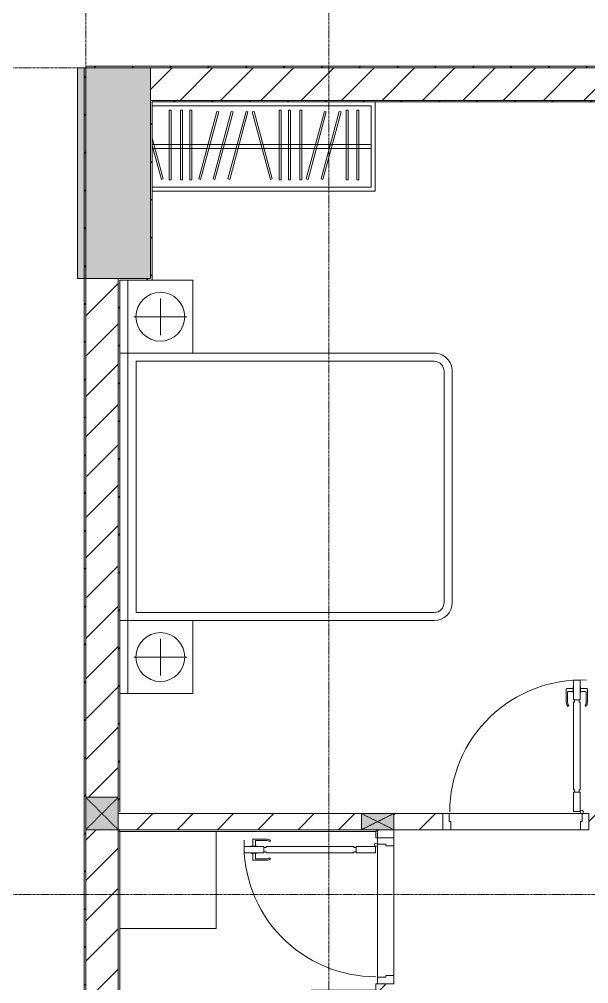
# Model space of a CAD drawing. Header units: millimetres. Extents: x -24439 to 198341, y -52871 to 149926.
# Drawn here: x 44043 to 47555, y 27887 to 33837 of the extents above; entities that cross this region are included whole.
import ezdxf

# ---------------------------------------------------------------- set-up
doc = ezdxf.new("R2010")
doc.units = ezdxf.units.MM
doc.linetypes.add('Dash', pattern=[6, 3, -3])
doc.linetypes.add('Grid Line', pattern=[22.225, 12.7, -3.175, 3.175, -3.175])
for name, color, linetype, lineweight in [('0-1', 7, 'Continuous', 5), ('A-DETL-GENF-1', 9, 'Continuous', 9), ('A-DOOR-1', 9, 'Continuous', 9), ('A-FLOR-1', 9, 'Continuous', 9), ('A-FLOR-HRAL-1', 9, 'Continuous', 9), ('A-WALL', 113, 'Continuous', 9), ('A-WALL-1', 253, 'Continuous', 18), ('A-WALL-2', 9, 'Continuous', 9), ('A-WALL-3', 113, 'Continuous', 18), ('A-WALL-PATT-1', 10, 'Continuous', 9), ('A-WALL-PATT-2', 9, 'Continuous', 9), ('A-WALL-PATT-3', 111, 'Continuous', 9), ('G-IMPT-1', 9, 'Continuous', 9), ('I-FURN-1', 9, 'Continuous', 9), ('I-WALL-1', 253, 'Continuous', 18), ('I-WALL-3', 2, 'Continuous', 18), ('S-COLS', 52, 'Continuous', 9), ('S-COLS-1', 254, 'Continuous', 5), ('S-COLS-2', 253, 'Continuous', 18), ('S-COLS-3', 9, 'Continuous', 9), ('S-COLS-4', 52, 'Continuous', 18), ('S-COLS-5', 52, 'Dash', 9), ('S-COLS-HDLN', 52, 'Dash', 9), ('S-COLS-HDLN-1', 9, 'Dash', 9), ('S-GRID-1', 1, 'Grid Line', 9)]:
    doc.layers.add(name, color=color, linetype=linetype, lineweight=lineweight)
pattern_1 = [(45, (0, 0), (-124.4508, 124.4508), [])]
pattern_2 = [(45, (0, 0), (-116.6726, 116.6726), [])]

# ---------------------------------------------------------------- blocks, each defined once
blk = doc.blocks.new('NCV_TKTC_KET CAU_rvt-1-TKCS_MB ĐỊNH VỊ CAO ĐỘ THIẾT KẾ')
at = {"layer": 'S-COLS-1'}
blk.add_hatch(color=256, dxfattribs=at).paths.add_polyline_path([(44852.6, 32236.9), (44852.6, 33536.9), (44402.6, 33536.9), (44402.6, 32236.9)])
at = {"layer": 'S-COLS-2'}
for p, q in [((44852.6, 33536.9), (44402.6, 33536.9)), ((44402.6, 33536.9), (44402.6, 32236.9)), ((44852.6, 32236.9), (44852.6, 33536.9)), ((44402.6, 32236.9), (44852.6, 32236.9))]:
    blk.add_line(p, q, dxfattribs=at)
blk = doc.blocks.new('DOOR_CW_01 CANH MO-PANEL KINH - DIW_01-900x2200-CỬA GỖ VÂN LAMINATE-553375-TKCS_MB ĐỊNH VỊ CAO ĐỘ THIẾT KẾ')
at = {"layer": 'A-DETL-GENF-1'}
for p, q in [((-397, -182), (-397, -62)), ((-397, -62), (-357, -62)), ((-357, -62), (-357, -182)), ((-357, -182), (-397, -182)), ((-397, -196), (-391, -196)), ((-397, -738), (-397, -196)), ((-391, -196), (-391, -182)), ((-391, -182), (-363, -182)), ((-363, -182), (-363, -196)), ((-357, -196), (-363, -196)), ((-357, -196), (-357, -738)), ((-433.9, -711.2), (-427.3, -715.8)), ((-320.1, -711.2), (-326.7, -715.8)), ((-442, -737), (-442, -816.5)), ((-434, -799.5), (-434, -737)), ((-397, -738), (-391, -738)), ((-357, -752), (-397, -752)), ((-397, -752), (-397, -872)), ((-391, -752), (-391, -738)), ((-363, -752), (-391, -752)), ((-357, -738), (-363, -738)), ((-363, -738), (-363, -752)), ((-357, -872), (-357, -752)), ((-320, -799.5), (-320, -737)), ((-312, -737), (-312, -816.5)), ((-399, -820.5), (-438, -820.5)), ((-399, -803.5), (-430, -803.5)), ((-399, -792.2), (-399, -831.8)), ((-397, -792.2), (-399, -792.2)), ((-399, -831.8), (-397, -831.8)), ((-397, -792.2), (-397, -831.8)), ((-357, -792.2), (-357, -831.8)), ((-357, -792.2), (-355, -792.2)), ((-355, -831.8), (-357, -831.8)), ((-355, -792.2), (-355, -831.8)), ((-355, -803.5), (-324, -803.5)), ((-355, -820.5), (-316, -820.5)), ((-397, -872), (-357, -872))]:
    blk.add_line(p, q, dxfattribs=at)
blk.add_circle((-407, -60), 10, dxfattribs=at)
for centre, radius, start, end in [((-407, -60), 814, 268, 0), ((-397, -737), 45, 145, 180), ((-357, -737), 45, 360, 35), ((-397, -737), 37, 145, 180), ((-357, -737), 37, 0, 35), ((-438, -816.5), 4, 180, 270), ((-430, -799.5), 4, 180, 270), ((-324, -799.5), 4, 270, 0), ((-316, -816.5), 4, 270, 0)]:
    blk.add_arc(centre, radius, start, end, dxfattribs=at)
at = {"layer": 'A-DOOR-1'}
for p, q in [((-450, -50), (-450, 50)), ((-450, 50), (-400, 50)), ((-400, 50), (-400, 0)), ((400, 0), (400, 50)), ((400, 50), (450, 50)), ((450, 50), (450, -50)), ((-410, -50), (-450, -50)), ((-410, 0), (-410, -50)), ((-400, 0), (-410, 0)), ((-407, -50), (-382, -50)), ((410, 0), (400, 0)), ((410, -50), (410, 0)), ((450, -50), (410, -50))]:
    blk.add_line(p, q, dxfattribs=at)
blk = doc.blocks.new('GIUONG NGU-2TAB-1600x2000 - GIUONG NGU-2TAB-1600x2000-842839-TKCS_MB ĐỊNH VỊ CAO ĐỘ THIẾT KẾ')
at = {"layer": 'I-FURN-1'}
for p, q in [((8.5, 0), (8.5, -50)), ((458.5, -50), (458.5, 0)), ((458.5, 0), (458.5, -50)), ((2108.2, -50), (2108.2, 0)), ((458.5, -50), (8.5, -50)), ((8.5, -50), (8.5, -450.3)), ((8.5, -50), (458.5, -50)), ((458.5, -50), (8.5, -50)), ((8.5, -50), (8.5, -450.3)), ((458.5, -450.3), (458.5, -50)), ((2108.2, -50), (458.5, -50)), ((458.5, -50), (458.5, -1938.9)), ((458.5, -50), (2108.2, -50)), ((458.5, -1938.9), (458.5, -50)), ((458.5, -450.3), (458.5, -50)), ((458.5, -50), (2108.2, -50)), ((2108.2, 0), (2108.2, -50)), ((2558.2, -50), (2108.2, -50)), ((2108.2, -50), (2108.2, -450.3)), ((2108.2, -1938.9), (2108.2, -50)), ((2108.2, -50), (2558.2, -50)), ((2108.2, -50), (2558.2, -50)), ((2108.2, -450.3), (2108.2, -50)), ((2108.2, -50), (2108.2, -1938.9)), ((2558.2, -50), (2558.2, 0)), ((2558.2, -450.3), (2558.2, -50)), ((2558.2, -50), (2558.2, -450.3)), ((233.5, -86.8), (233.5, -413.5)), ((508.5, -100), (2058.2, -100)), ((508.5, -1938.9), (508.5, -100)), ((2058.2, -100), (2058.2, -1938.9)), ((2333.2, -86.8), (2333.2, -413.5)), ((120.2, -250.2), (346.8, -250.2)), ((2446.5, -250.2), (2219.8, -250.2)), ((8.5, -450.3), (458.5, -450.3)), ((8.5, -450.3), (458.5, -450.3)), ((2108.2, -450.3), (2558.2, -450.3)), ((2558.2, -450.3), (2108.2, -450.3)), ((1997.1, -2000), (569.6, -2000)), ((569.6, -2050), (1997.1, -2050)), ((1997.1, -2050), (569.6, -2050))]:
    blk.add_line(p, q, dxfattribs=at)
for centre in [(233.5, -250.2), (2333.2, -250.2)]:
    blk.add_circle(centre, 150.7, dxfattribs=at)
for centre, radius, start, end in [((569.6, -1938.9), 111.1, 180, 270), ((569.6, -1938.9), 111.1, 180, 270), ((569.6, -1938.9), 61.1, 180, 270), ((1997.1, -1938.9), 111.1, 270, 360), ((1997.1, -1938.9), 61.1, 270, 0), ((1997.1, -1938.9), 111.1, 270, 0)]:
    blk.add_arc(centre, radius, start, end, dxfattribs=at)
blk = doc.blocks.new('TU QUAN AO-SUITE ROOM_3 - TU QUAN AO-SUITE ROOM_3-V15-TKCS_MB ĐỊNH VỊ CAO ĐỘ THIẾT KẾ')
at = {"layer": 'I-FURN-1'}
for p, q in [((-550, -125), (-550, -1500)), ((-550, -1500), (-550, -125)), ((-550, -125), (-550, -576)), ((-526, -1476), (-526, -125)), ((-526, -125), (-526, -600)), ((-478.3, -181.1), (-269, -125)), ((-222.7, -125), (-475.2, -192.7)), ((-287, -125), (-287, -576)), ((-263, -125), (-263, -576)), ((-24, -124.8), (-24, -1476)), ((-480.1, -229.7), (-50.1, -229.7)), ((-480.1, -241.7), (-480.1, -229.7)), ((-475.2, -192.7), (-478.3, -181.1)), ((-50.1, -229.7), (-50.1, -241.7)), ((-50.1, -241.7), (-480.1, -241.7)), ((-480.1, -299.2), (-50.1, -299.2)), ((-480.1, -311.2), (-480.1, -299.2)), ((-50.1, -311.2), (-480.1, -311.2)), ((-480.1, -356.4), (-50.1, -356.4)), ((-480.1, -368.4), (-480.1, -356.4)), ((-50.1, -299.2), (-50.1, -311.2)), ((-50.1, -356.4), (-50.1, -368.4)), ((-50.1, -368.4), (-480.1, -368.4)), ((-475.2, -411.5), (-478.3, -423.1)), ((-58.2, -523.3), (-475.2, -411.5)), ((-478.3, -423.1), (-61.3, -534.9)), ((-475.2, -500.3), (-478.3, -511.9)), ((-478.3, -511.9), (-61.3, -623.6)), ((-58.2, -612.1), (-475.2, -500.3)), ((-61.3, -534.9), (-58.2, -523.3)), ((-475.2, -591.5), (-478.3, -603.1)), ((-58.2, -703.3), (-475.2, -591.5)), ((-287, -576), (-287, -1476)), ((-263, -576), (-263, -1476)), ((-526, -1476), (-526, -600)), ((-478.3, -603.1), (-61.3, -714.9)), ((-61.3, -623.6), (-58.2, -612.1)), ((-61.3, -714.9), (-58.2, -703.3)), ((-478.3, -853.9), (-61.3, -742.1)), ((-58.2, -753.7), (-475.2, -865.5)), ((-61.3, -742.1), (-58.2, -753.7)), ((-475.2, -865.5), (-478.3, -853.9)), ((-480.1, -908.6), (-480.1, -920.6)), ((-480.1, -908.6), (-480.1, -920.6)), ((-50.1, -908.6), (-480.1, -908.6)), ((-480.1, -920.6), (-50.1, -920.6)), ((-50.1, -920.6), (-50.1, -908.6)), ((-480.1, -965.8), (-480.1, -977.8)), ((-480.1, -965.8), (-480.1, -977.8)), ((-50.1, -965.8), (-480.1, -965.8)), ((-480.1, -977.8), (-50.1, -977.8)), ((-50.1, -977.8), (-50.1, -965.8)), ((-480.1, -1035.3), (-480.1, -1047.3)), ((-480.1, -1035.3), (-480.1, -1047.3)), ((-50.1, -1035.3), (-480.1, -1035.3)), ((-480.1, -1047.3), (-50.1, -1047.3)), ((-50.1, -1047.3), (-50.1, -1035.3)), ((-475.2, -1075.3), (-478.3, -1086.9)), ((-478.3, -1086.9), (-61.3, -1198.6)), ((-58.2, -1187.1), (-475.2, -1075.3)), ((-475.2, -1166.5), (-478.3, -1178.1)), ((-478.3, -1178.1), (-61.3, -1289.9)), ((-58.2, -1278.3), (-475.2, -1166.5)), ((-61.3, -1198.6), (-58.2, -1187.1)), ((-61.3, -1289.9), (-58.2, -1278.3)), ((-480.1, -1320.5), (-480.1, -1332.5)), ((-480.1, -1320.5), (-480.1, -1332.5)), ((-50.1, -1320.5), (-480.1, -1320.5)), ((-480.1, -1332.5), (-50.1, -1332.5)), ((-50.1, -1332.5), (-50.1, -1320.5)), ((-480.1, -1386.9), (-480.1, -1398.9)), ((-480.1, -1386.9), (-480.1, -1398.9)), ((-50.1, -1386.9), (-480.1, -1386.9)), ((-480.1, -1398.9), (-50.1, -1398.9)), ((-50.1, -1398.9), (-50.1, -1386.9)), ((-24, -1476), (-526, -1476)), ((-550, -1500), (0, -1500)), ((0, -1500), (-550, -1500))]:
    blk.add_line(p, q, dxfattribs=at)
blk = doc.blocks.new('MAY GIAT - MAY GIAT_dwg-348053-TKCS_MB ĐỊNH VỊ CAO ĐỘ THIẾT KẾ')
at = {"layer": 'G-IMPT-1', "flags": 128}
blk.add_lwpolyline([(5, 596.6), (5, 2.3), (605, 2.3)], dxfattribs=at)
blk = doc.blocks.new('MAY GIAT - MAY GIAT-348233-TKCS_MB ĐỊNH VỊ CAO ĐỘ THIẾT KẾ')
at = {"layer": 'I-FURN-1'}
for p, q in [((5, 596.6), (5, 2.3)), ((5, 2.3), (605, 2.3))]:
    blk.add_line(p, q, dxfattribs=at)
blk.add_blockref('MAY GIAT - MAY GIAT_dwg-348053-TKCS_MB ĐỊNH VỊ CAO ĐỘ THIẾT KẾ', (0, 0))
blk = doc.blocks.new('G1_SOF - BO TRU - 100x200-V61-TKCS_MB ĐỊNH VỊ CAO ĐỘ THIẾT KẾ')
at = {"layer": 'S-COLS-3'}
blk.add_hatch(color=256, dxfattribs=at).paths.add_polyline_path([(50, -100), (50, 100), (-50, 100), (-50, -100)])
at = {"layer": 'S-COLS-2'}
for p, q in [((50, 100), (-50, 100)), ((-50, 100), (-50, -100)), ((50, -100), (50, 100)), ((-50, -100), (50, -100))]:
    blk.add_line(p, q, dxfattribs=at)
at = {"layer": 'S-COLS-HDLN-1'}
for p, q in [((50, 100), (-50, -100)), ((-50, 100), (50, -100))]:
    blk.add_line(p, q, dxfattribs=at)
blk = doc.blocks.new('Railing - Railing-795917-TKCS_MB ĐỊNH VỊ CAO ĐỘ THIẾT KẾ')
at = {"layer": 'A-FLOR-HRAL-1'}
for p, q in [((21744.1, 19576.2), (21754.1, 19566.2)), ((23344.1, 19576.2), (23334.1, 19566.2)), ((21754.1, 19566.2), (23334.1, 19566.2)), ((21754.1, 16586.2), (21754.1, 19566.2)), ((23334.1, 19566.2), (23334.1, 19526.7)), ((23344.1, 19526.7), (23334.1, 19526.7)), ((23334.1, 18626.2), (23344.1, 18626.2)), ((23334.1, 18626.2), (23334.1, 18586.2)), ((22944.1, 18576.2), (22934.1, 18586.2)), ((22934.1, 18586.2), (22934.1, 15486.2)), ((23334.1, 18586.2), (22934.1, 18586.2)), ((23344.1, 18576.2), (23334.1, 18586.2)), ((21744.1, 16576.2), (21754.1, 16586.2)), ((21929.1, 16586.2), (21754.1, 16586.2)), ((21919.1, 16576.2), (21929.1, 16586.2)), ((21929.1, 15486.2), (21929.1, 16586.2)), ((21919.1, 15476.2), (21929.1, 15486.2)), ((22934.1, 15486.2), (21929.1, 15486.2)), ((22944.1, 15476.2), (22934.1, 15486.2))]:
    blk.add_line(p, q, dxfattribs=at)
blk = doc.blocks.new('DOOR_CW_01 CANH MO-PANEL KINH - DIG_01-900x2200-CỬA NHÔM KÍNH-400860-TKCS_MB ĐỊNH VỊ CAO ĐỘ THIẾT KẾ')
at = {"layer": 'A-DETL-GENF-1'}
for p, q in [((-397, -182), (-397, -62)), ((-397, -62), (-357, -62)), ((-357, -62), (-357, -182)), ((-357, -182), (-397, -182)), ((-397, -196), (-391, -196)), ((-397, -738), (-397, -196)), ((-391, -196), (-391, -182)), ((-391, -182), (-363, -182)), ((-363, -182), (-363, -196)), ((-357, -196), (-363, -196)), ((-357, -196), (-357, -738)), ((-433.9, -711.2), (-427.3, -715.8)), ((-320.1, -711.2), (-326.7, -715.8)), ((-442, -737), (-442, -816.5)), ((-434, -799.5), (-434, -737)), ((-397, -738), (-391, -738)), ((-357, -752), (-397, -752)), ((-397, -752), (-397, -872)), ((-391, -752), (-391, -738)), ((-363, -752), (-391, -752)), ((-357, -738), (-363, -738)), ((-363, -738), (-363, -752)), ((-357, -872), (-357, -752)), ((-320, -799.5), (-320, -737)), ((-312, -737), (-312, -816.5)), ((-399, -820.5), (-438, -820.5)), ((-399, -803.5), (-430, -803.5)), ((-399, -792.2), (-399, -831.8)), ((-397, -792.2), (-399, -792.2)), ((-399, -831.8), (-397, -831.8)), ((-397, -792.2), (-397, -831.8)), ((-357, -792.2), (-357, -831.8)), ((-357, -792.2), (-355, -792.2)), ((-355, -831.8), (-357, -831.8)), ((-355, -792.2), (-355, -831.8)), ((-355, -803.5), (-324, -803.5)), ((-355, -820.5), (-316, -820.5)), ((-397, -872), (-357, -872))]:
    blk.add_line(p, q, dxfattribs=at)
blk.add_circle((-407, -60), 10, dxfattribs=at)
for centre, radius, start, end in [((-407, -60), 814, 268, 0), ((-397, -737), 45, 145, 180), ((-357, -737), 45, 360, 35), ((-397, -737), 37, 145, 180), ((-357, -737), 37, 0, 35), ((-438, -816.5), 4, 180, 270), ((-430, -799.5), 4, 180, 270), ((-324, -799.5), 4, 270, 0), ((-316, -816.5), 4, 270, 0)]:
    blk.add_arc(centre, radius, start, end, dxfattribs=at)
at = {"layer": 'A-DOOR-1'}
for p, q in [((-450, -50), (-450, 50)), ((-450, 50), (-400, 50)), ((-400, 50), (-400, 0)), ((400, 0), (400, 50)), ((400, 50), (450, 50)), ((450, 50), (450, -50)), ((-410, -50), (-450, -50)), ((-410, 0), (-410, -50)), ((-400, 0), (-410, 0)), ((-407, -50), (-382, -50)), ((410, 0), (400, 0)), ((410, -50), (410, 0)), ((450, -50), (410, -50))]:
    blk.add_line(p, q, dxfattribs=at)
blk = doc.blocks.new('NCV_TKTC_TANG 1_rvt-1-TKCS_MB ĐỊNH VỊ CAO ĐỘ THIẾT KẾ')
at = {"layer": 'A-WALL-PATT-1'}
h = blk.add_hatch(dxfattribs=at)
h.set_pattern_fill('FP_2', color=256, style=0, pattern_type=2)
h.set_pattern_definition(pattern_1)
h.paths.add_polyline_path([(46352.6, 28836.9), (46654.6, 28836.9), (46654.6, 28936.9), (46352.6, 28936.9), (46352.6, 28861.8)])
h.paths.add_polyline_path([(49452.6, 28836.9), (49452.6, 28936.9), (48654.2, 28936.9), (48654.2, 28836.9), (48931.3, 28836.9)])
h.paths.add_polyline_path([(46152.6, 28836.9), (46152.6, 28936.9), (44652.6, 28936.9), (44652.6, 28836.9), (45300, 28836.9)])
h.paths.add_polyline_path([(47720.8, 28836.9), (47854.2, 28836.9), (47854.2, 28936.9), (47554.6, 28936.9), (47554.6, 28836.9)])
h = blk.add_hatch(dxfattribs=at)
h.set_pattern_fill('FP_2', color=256, style=0, pattern_type=2)
h.set_pattern_definition(pattern_1)
h.paths.add_polyline_path([(46352.6, 27836.9), (46352.6, 27886.9), (46252.6, 27886.9), (46252.6, 27836.9)])
h.paths.add_polyline_path([(46302.6, 28786.9), (46352.6, 28786.9), (46352.6, 28836.9), (46252.6, 28836.9), (46252.6, 28786.9)])
at = {"layer": 'A-WALL-PATT-2'}
h = blk.add_hatch(dxfattribs=at)
h.set_pattern_fill('FP_3', color=256, style=0, pattern_type=2)
h.set_pattern_definition(pattern_2)
h.paths.add_polyline_path([(47642.6, 33326.9), (47642.6, 33336.9), (44852.6, 33336.9), (44852.6, 33326.9), (46510.4, 33326.9)])
h = blk.add_hatch(dxfattribs=at)
h.set_pattern_fill('FP_3', color=256, style=0, pattern_type=2)
h.set_pattern_definition(pattern_2)
h.paths.add_polyline_path([(44862.6, 32226.9), (44862.6, 33326.9), (44852.6, 33326.9), (44852.6, 32226.9)])
h = blk.add_hatch(dxfattribs=at)
h.set_pattern_fill('FP_3', color=256, style=0, pattern_type=2)
h.set_pattern_definition(pattern_2)
h.paths.add_polyline_path([(44652.6, 28936.9), (44662.6, 28936.9), (44662.6, 32236.9), (44652.6, 32236.9), (44652.6, 29022)])
h = blk.add_hatch(dxfattribs=at)
h.set_pattern_fill('FP_3', color=256, style=0, pattern_type=2)
h.set_pattern_definition(pattern_2)
h.paths.add_polyline_path([(44852.6, 32226.9), (44852.6, 32236.9), (44662.6, 32236.9), (44662.6, 32226.9)])
at = {"layer": 'A-FLOR-1'}
for p, q in [((46694.6, 28936.9), (47514.6, 28936.9)), ((47504.6, 28836.9), (46704.6, 28836.9)), ((46352.6, 28736.9), (46352.6, 27936.9))]:
    blk.add_line(p, q, dxfattribs=at)
at = {"layer": 'A-WALL-1'}
for p, q in [((44662.6, 28936.9), (44652.6, 28936.9)), ((44652.6, 28936.9), (44652.6, 28836.9)), ((44652.6, 28836.9), (46152.6, 28836.9)), ((46252.6, 28836.9), (46252.6, 28786.9)), ((46352.6, 28826.9), (46352.6, 28836.9))]:
    blk.add_line(p, q, dxfattribs=at)
at = {"layer": 'A-WALL-2'}
for p, q in [((46152.6, 28936.9), (44662.6, 28936.9)), ((46654.6, 28936.9), (46352.6, 28936.9)), ((46694.6, 28936.9), (47514.6, 28936.9)), ((46352.6, 28836.9), (46654.6, 28836.9)), ((46352.6, 28786.9), (46352.6, 28826.9)), ((47504.6, 28836.9), (46704.6, 28836.9)), ((46252.6, 27926.9), (46252.6, 28746.9)), ((46352.6, 28736.9), (46352.6, 27936.9))]:
    blk.add_line(p, q, dxfattribs=at)
at = {"layer": 'I-WALL-1'}
for p, q in [((47642.6, 33336.9), (44852.6, 33336.9)), ((44852.6, 33336.9), (44852.6, 33326.9)), ((44852.6, 33326.9), (44852.6, 32236.9)), ((44862.6, 33326.9), (47642.6, 33326.9)), ((44862.6, 32226.9), (44862.6, 33326.9)), ((44652.6, 32236.9), (44652.6, 28936.9)), ((44662.6, 32236.9), (44652.6, 32236.9)), ((44852.6, 32236.9), (44662.6, 32236.9)), ((44662.6, 28946.9), (44662.6, 32226.9)), ((44662.6, 32226.9), (44852.6, 32226.9)), ((44852.6, 32226.9), (44862.6, 32226.9)), ((44652.6, 28936.9), (44662.6, 28936.9))]:
    blk.add_line(p, q, dxfattribs=at)
at = {"layer": 'A-DOOR-1'}
for name, p, rotation in [('DOOR_CW_01 CANH MO-PANEL KINH - DIW_01-900x2200-CỬA GỖ VÂN LAMINATE-553375-TKCS_MB ĐỊNH VỊ CAO ĐỘ THIẾT KẾ', (47104.6, 28886.9), 180), ('DOOR_CW_01 CANH MO-PANEL KINH - DIG_01-900x2200-CỬA NHÔM KÍNH-400860-TKCS_MB ĐỊNH VỊ CAO ĐỘ THIẾT KẾ', (46302.6, 28336.9), 269.9999999999989)]:
    blk.add_blockref(name, p, dxfattribs=dict(at, rotation=rotation))
at = {"layer": 'A-FLOR-HRAL-1'}
blk.add_blockref('Railing - Railing-795917-TKCS_MB ĐỊNH VỊ CAO ĐỘ THIẾT KẾ', (22908.5, 9260.7), dxfattribs=at)
at = {"layer": 'I-FURN-1'}
for name, p, rotation in [('TU QUAN AO-SUITE ROOM_3 - TU QUAN AO-SUITE ROOM_3-V15-TKCS_MB ĐỊNH VỊ CAO ĐỘ THIẾT KẾ', (44737.6, 33326.9), 89.9999999999998), ('GIUONG NGU-2TAB-1600x2000 - GIUONG NGU-2TAB-1600x2000-842839-TKCS_MB ĐỊNH VỊ CAO ĐỘ THIẾT KẾ', (44662.6, 29668.6), 90.00000000000065), ('MAY GIAT - MAY GIAT-348233-TKCS_MB ĐỊNH VỊ CAO ĐỘ THIẾT KẾ', (45259.2, 28222), 90)]:
    blk.add_blockref(name, p, dxfattribs=dict(at, rotation=rotation))
at = {"layer": 'S-COLS-3', "rotation": 89.99999999999945}
blk.add_blockref('G1_SOF - BO TRU - 100x200-V61-TKCS_MB ĐỊNH VỊ CAO ĐỘ THIẾT KẾ', (46252.6, 28886.9), dxfattribs=at)
blk = doc.blocks.new('G1_SOF - BO TRU - 200x200-3050151-TKCS_MB ĐỊNH VỊ CAO ĐỘ THIẾT KẾ')
at = {"layer": 'S-COLS-HDLN'}
for p, q in [((-100, 100), (100, -100)), ((100, 100), (-100, -100))]:
    blk.add_line(p, q, dxfattribs=at)

msp = doc.modelspace()

# ---------------------------------------------------------------- hatches: boundary and pattern name
at = {"layer": 'A-WALL-PATT-3'}
h = msp.add_hatch(dxfattribs=at)
h.set_pattern_fill('FP_8', color=256, style=0, pattern_type=2)
h.set_pattern_definition(pattern_2)
h.paths.add_polyline_path([(44452.6, 25846.9), (44452.6, 33536.9), (44442.6, 33536.9), (44442.6, 25846.9)])
h = msp.add_hatch(dxfattribs=at)
h.set_pattern_fill('FP_8', color=256, style=0, pattern_type=2)
h.set_pattern_definition(pattern_2)
h.paths.add_polyline_path([(56442.6, 33536.9), (56442.6, 33546.9), (52427.6, 33546.9), (52427.6, 33536.9), (56193.9, 33536.9)])
h.paths.add_polyline_path([(44452.6, 33536.9), (51337.6, 33536.9), (51337.6, 33546.9), (44452.6, 33546.9)])
h = msp.add_hatch(dxfattribs=at)
h.set_pattern_fill('FP_1', color=256, style=0, pattern_type=2)
h.set_pattern_definition(pattern_1)
h.paths.add_polyline_path([(49652.9, 33336.9), (51337.6, 33336.9), (51337.6, 33536.9), (49652.9, 33536.9)])
h.paths.add_polyline_path([(46510.4, 33336.9), (49452.9, 33336.9), (49452.9, 33536.9), (44852.6, 33536.9), (44852.6, 33336.9)])
h.paths.add_polyline_path([(52577.6, 33336.9), (52577.6, 33536.9), (52427.6, 33536.9), (52427.6, 33336.9)])
h = msp.add_hatch(dxfattribs=at)
h.set_pattern_fill('FP_1', color=256, style=0, pattern_type=2)
h.set_pattern_definition(pattern_1)
h.paths.add_polyline_path([(44652.6, 25836.9), (44652.6, 28836.9), (44452.6, 28836.9), (44452.6, 25836.9)])
h.paths.add_polyline_path([(44652.6, 29036.9), (44652.6, 32237), (44452.6, 32237), (44452.6, 29036.9)])
at = {"layer": 'S-COLS-1'}
msp.add_hatch(color=256, dxfattribs=at).paths.add_polyline_path([(44452.6, 28836.9), (44652.6, 28836.9), (44652.6, 29036.9), (44452.6, 29036.9), (44452.6, 29022)])

# ---------------------------------------------------------------- linework, layer by layer
at = {"layer": 'A-WALL'}
for p, q in [((49452.9, 33536.9), (44852.6, 33536.9)), ((44852.6, 33536.9), (49452.9, 33536.9)), ((44452.6, 29036.9), (44652.6, 29036.9)), ((44652.6, 28836.9), (44452.6, 28836.9))]:
    msp.add_line(p, q, dxfattribs=at)
at = {"layer": 'A-WALL-3'}
for p, q in [((44852.6, 33536.9), (44852.6, 33336.9)), ((44852.6, 33336.9), (49452.9, 33336.9)), ((44652.6, 32237), (44452.6, 32237)), ((44652.6, 29036.9), (44652.6, 32237)), ((44652.6, 25836.9), (44652.6, 28836.9))]:
    msp.add_line(p, q, dxfattribs=at)
at = {"layer": 'I-WALL-3'}
for p, q in [((44442.6, 33536.9), (44442.6, 25846.9)), ((44852.6, 33536.9), (44442.6, 33536.9)), ((51337.6, 33546.9), (44452.6, 33546.9)), ((44452.6, 33546.9), (44452.6, 33536.9)), ((44452.6, 25846.9), (44452.6, 33536.9))]:
    msp.add_line(p, q, dxfattribs=at)
at = {"layer": 'S-COLS'}
for p, q in [((44652.6, 29036.9), (44452.6, 29036.9)), ((44452.6, 28836.9), (44652.6, 28836.9))]:
    msp.add_line(p, q, dxfattribs=at)
at = {"layer": 'S-COLS-4'}
for p, q in [((44452.6, 29036.9), (44452.6, 28836.9)), ((44652.6, 28836.9), (44652.6, 29036.9))]:
    msp.add_line(p, q, dxfattribs=at)
at = {"layer": 'S-GRID-1'}
for p, q in [((44452.6, 20960.6), (44452.6, 80482.7)), ((45952.6, 20960.6), (45952.6, 80482.7)), ((131551.8, 33536.9), (29351.8, 33536.9)), ((131551.8, 28436.9), (29351.8, 28436.9))]:
    msp.add_line(p, q, dxfattribs=at)

# ---------------------------------------------------------------- block references
at = {"layer": '0-1'}
for name in ['NCV_TKTC_KET CAU_rvt-1-TKCS_MB ĐỊNH VỊ CAO ĐỘ THIẾT KẾ', 'NCV_TKTC_TANG 1_rvt-1-TKCS_MB ĐỊNH VỊ CAO ĐỘ THIẾT KẾ']:
    msp.add_blockref(name, (0, 0), dxfattribs=at)
at = {"layer": 'S-COLS-5'}
msp.add_blockref('G1_SOF - BO TRU - 200x200-3050151-TKCS_MB ĐỊNH VỊ CAO ĐỘ THIẾT KẾ', (44552.6, 28936.9), dxfattribs=at)

doc.saveas('drawing.dxf')
